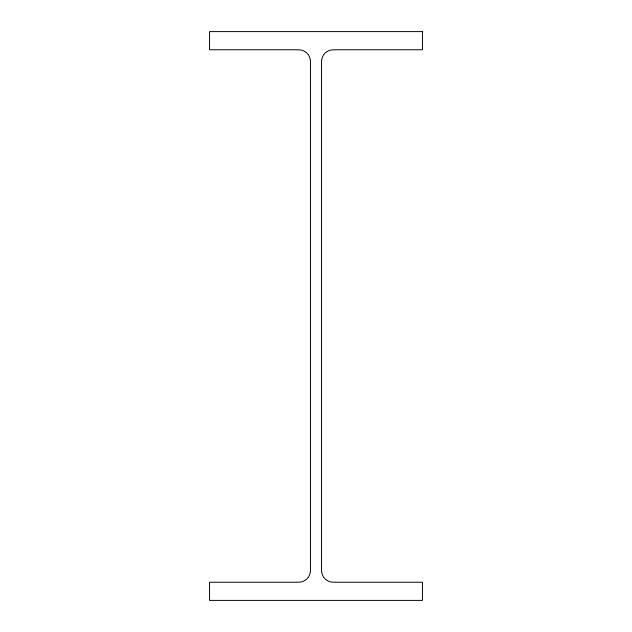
<?xml version="1.0" encoding="UTF-8"?>
<svg xmlns="http://www.w3.org/2000/svg" width="632" height="632" viewBox="0 0 632 632"><rect width="100%" height="100%" fill="white"/><g stroke="black" fill="none" stroke-linecap="round" stroke-linejoin="round"><path stroke-width="0.95" d="M422.445 31.6L209.555 31.6L209.555 49.77L298.652 49.77A11.803 11.803 0 0 1 310.454 61.573L310.454 570.427A11.803 11.803 0 0 1 298.652 582.23L209.555 582.23L209.555 600.4L422.445 600.4L422.445 582.23L333.348 582.23A11.803 11.803 0 0 1 321.546 570.427L321.546 61.573A11.803 11.803 0 0 1 333.348 49.77L422.445 49.77L422.445 31.6"/></g></svg>
